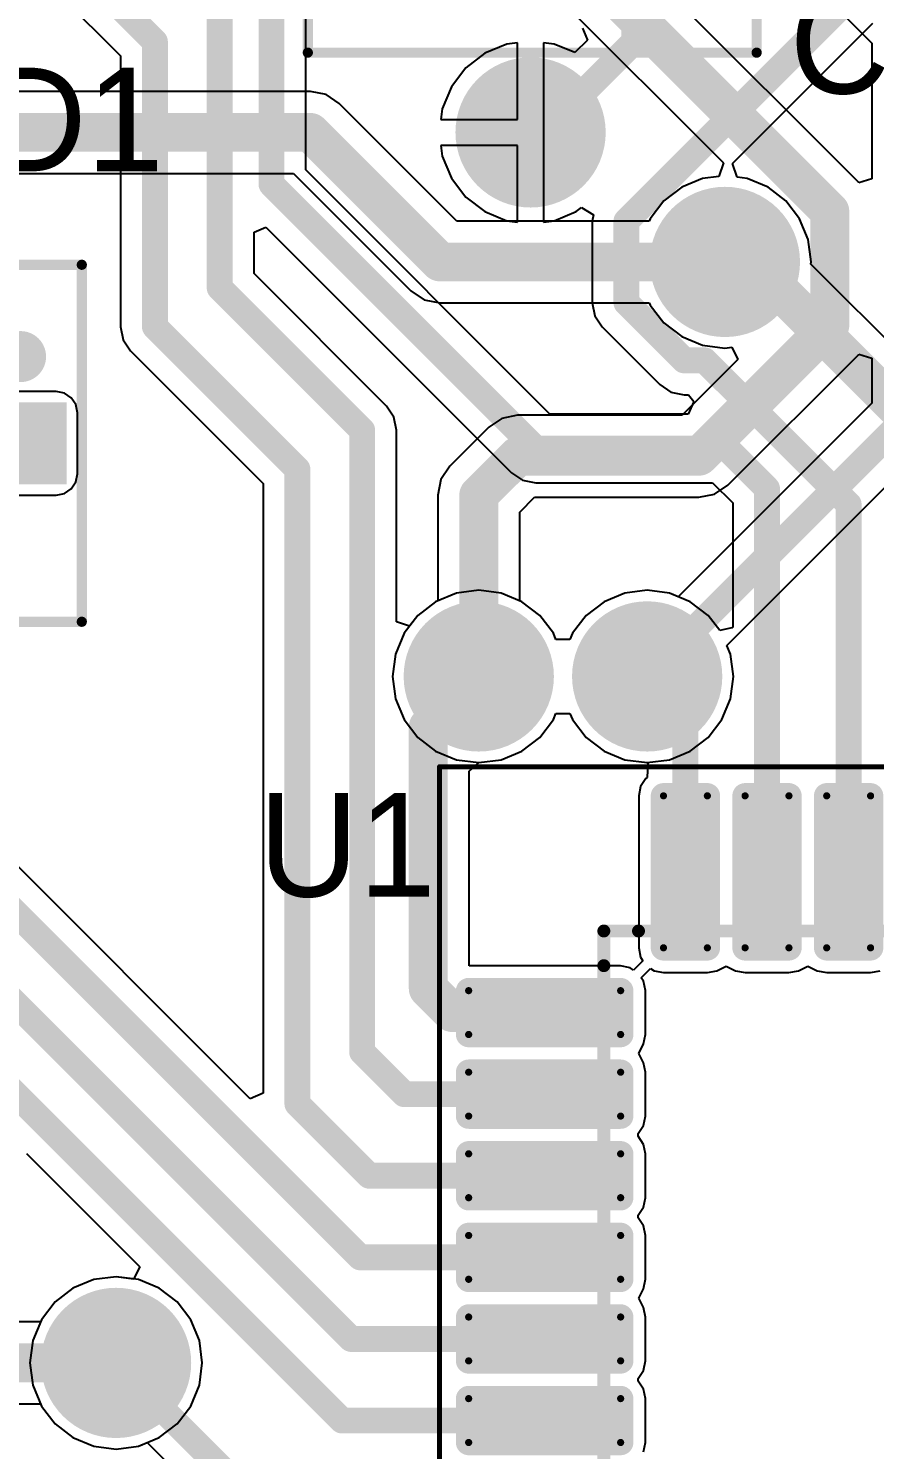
# Model space of a CAD drawing. Header units: millimetres. Extents: x 0.11 to 2.34, y 0.1 to 2.58.
# Drawn here: x 0.701 to 1.028, y 0.947 to 1.495 of the extents above; entities that cross this region are included whole.
import ezdxf

# ---------------------------------------------------------------- set-up
doc = ezdxf.new("R2010")
doc.units = ezdxf.units.MM
doc.header["$MEASUREMENT"] = 0
for name, color, linetype in [('BottomLayer', 5, 'Continuous'), ('BottomSolder', 6, 'Continuous'), ('Mechanical13', 56, 'Continuous'), ('Mechanical15', 56, 'Continuous'), ('MultiLayer', 9, 'Continuous'), ('TopLayer', 1, 'Continuous'), ('TopOverlay', 2, 'Continuous'), ('TopPaste', 8, 'Continuous'), ('TopSolder', 216, 'Continuous'), ('ViaHoleLayer', 16, 'Continuous')]:
    doc.layers.add(name, color=color, linetype=linetype)

# ---------------------------------------------------------------- blocks, each defined once
blk = doc.blocks.new('QFP80P900X900X160_32N_13')
at = {"layer": 'Mechanical13', "const_width": 0.005}
for points in [[(-0.14173, -0.14173), (-0.14173, 0.14173)], [(0.14173, -0.14173), (-0.14173, -0.14173)]]:
    blk.add_lwpolyline(points, dxfattribs=at)
at = {"layer": 'Mechanical13', "const_width": 0.0025}
blk.add_lwpolyline([(-0.14298, -0.14173, 1), (-0.14048, -0.14173, 1)], format="xyb", close=True, dxfattribs=at)
blk.add_lwpolyline([(-0.14298, -0.14173, 1), (-0.14048, -0.14173, 1)], format="xyb", close=True, dxfattribs=at)
at = {"layer": 'Mechanical15', "const_width": 0.00197}
for points in [[(-0.20512, -0.20512), (-0.20512, 0.20512)], [(0.20512, -0.20512), (-0.20512, -0.20512)]]:
    blk.add_lwpolyline(points, dxfattribs=at)
at = {"layer": 'Mechanical15', "const_width": 0.000984}
blk.add_lwpolyline([(-0.20561, -0.20512, 1), (-0.20463, -0.20512, 1)], format="xyb", close=True, dxfattribs=at)
blk.add_lwpolyline([(-0.20561, -0.20512, 1), (-0.20463, -0.20512, 1)], format="xyb", close=True, dxfattribs=at)
at = {"layer": 'TopLayer', "const_width": 0.00138}
for points in [[(-0.19459, -0.03878, 1), (-0.19321, -0.03878, 1)], [(-0.13593, -0.03878, 1), (-0.13455, -0.03878, 1)], [(-0.19459, -0.05571, 1), (-0.19321, -0.05571, 1)], [(-0.13593, -0.05571, 1), (-0.13455, -0.05571, 1)], [(-0.19459, -0.07028, 1), (-0.19321, -0.07028, 1)], [(-0.13593, -0.07028, 1), (-0.13455, -0.07028, 1)], [(-0.19459, -0.0872, 1), (-0.19321, -0.0872, 1)], [(-0.13593, -0.0872, 1), (-0.13455, -0.0872, 1)], [(-0.19459, -0.10177, 1), (-0.19321, -0.10177, 1)], [(-0.13593, -0.10177, 1), (-0.13455, -0.10177, 1)], [(-0.19459, -0.1187, 1), (-0.19321, -0.1187, 1)], [(-0.13593, -0.1187, 1), (-0.13455, -0.1187, 1)], [(-0.11939, -0.13524, 1), (-0.11801, -0.13524, 1)], [(-0.10246, -0.13524, 1), (-0.10108, -0.13524, 1)], [(-0.08789, -0.13524, 1), (-0.08652, -0.13524, 1)], [(-0.07096, -0.13524, 1), (-0.06959, -0.13524, 1)], [(-0.0564, -0.13524, 1), (-0.05502, -0.13524, 1)], [(-0.03947, -0.13524, 1), (-0.03809, -0.13524, 1)], [(-0.0249, -0.13524, 1), (-0.02352, -0.13524, 1)], [(-0.00797, -0.13524, 1), (-0.00659, -0.13524, 1)], [(0.00659, -0.13524, 1), (0.00797, -0.13524, 1)], [(0.02352, -0.13524, 1), (0.0249, -0.13524, 1)], [(0.03809, -0.13524, 1), (0.03947, -0.13524, 1)], [(0.05502, -0.13524, 1), (0.0564, -0.13524, 1)], [(-0.11939, -0.1939, 1), (-0.11801, -0.1939, 1)], [(-0.10246, -0.1939, 1), (-0.10108, -0.1939, 1)], [(-0.08789, -0.1939, 1), (-0.08652, -0.1939, 1)], [(-0.07096, -0.1939, 1), (-0.06959, -0.1939, 1)], [(-0.0564, -0.1939, 1), (-0.05502, -0.1939, 1)], [(-0.03947, -0.1939, 1), (-0.03809, -0.1939, 1)], [(-0.0249, -0.1939, 1), (-0.02352, -0.1939, 1)], [(-0.00797, -0.1939, 1), (-0.00659, -0.1939, 1)], [(0.00659, -0.1939, 1), (0.00797, -0.1939, 1)], [(0.02352, -0.1939, 1), (0.0249, -0.1939, 1)], [(0.03809, -0.1939, 1), (0.03947, -0.1939, 1)], [(0.05502, -0.1939, 1), (0.0564, -0.1939, 1)]]:
    blk.add_lwpolyline(points, format="xyb", close=True, dxfattribs=at)
at = {"layer": 'TopLayer'}
for points in [[(-0.1939, -0.05709), (-0.13524, -0.05709), (-0.1939, -0.0374), (-0.13524, -0.0374)], [(-0.19528, -0.05571), (-0.13386, -0.05571), (-0.19528, -0.03878), (-0.13386, -0.03878)], [(-0.19528, -0.0872), (-0.13386, -0.0872), (-0.19528, -0.07028), (-0.13386, -0.07028)], [(-0.1939, -0.08858), (-0.13524, -0.08858), (-0.1939, -0.0689), (-0.13524, -0.0689)], [(-0.19528, -0.1187), (-0.13386, -0.1187), (-0.19528, -0.10177), (-0.13386, -0.10177)], [(-0.1939, -0.12008), (-0.13524, -0.12008), (-0.1939, -0.10039), (-0.13524, -0.10039)], [(-0.10039, -0.1939), (-0.10039, -0.13524), (-0.12008, -0.1939), (-0.12008, -0.13524)], [(-0.10177, -0.19528), (-0.10177, -0.13386), (-0.1187, -0.19528), (-0.1187, -0.13386)], [(-0.0689, -0.1939), (-0.0689, -0.13524), (-0.08858, -0.1939), (-0.08858, -0.13524)], [(-0.07028, -0.19528), (-0.07028, -0.13386), (-0.0872, -0.19528), (-0.0872, -0.13386)], [(-0.0374, -0.1939), (-0.0374, -0.13524), (-0.05709, -0.1939), (-0.05709, -0.13524)], [(-0.03878, -0.19528), (-0.03878, -0.13386), (-0.05571, -0.19528), (-0.05571, -0.13386)], [(-0.00591, -0.1939), (-0.00591, -0.13524), (-0.02559, -0.1939), (-0.02559, -0.13524)], [(-0.00728, -0.19528), (-0.00728, -0.13386), (-0.02421, -0.19528), (-0.02421, -0.13386)], [(0.02559, -0.1939), (0.02559, -0.13524), (0.00591, -0.1939), (0.00591, -0.13524)], [(0.02421, -0.19528), (0.02421, -0.13386), (0.00728, -0.19528), (0.00728, -0.13386)], [(0.05709, -0.1939), (0.05709, -0.13524), (0.0374, -0.1939), (0.0374, -0.13524)], [(0.05571, -0.19528), (0.05571, -0.13386), (0.03878, -0.19528), (0.03878, -0.13386)]]:
    blk.add_solid(points, dxfattribs=at)
at = {"layer": 'TopOverlay', "const_width": 0.005}
for points in [[(-0.14173, -0.14173), (-0.14173, -0.12835)], [(-0.12835, -0.14173), (-0.14173, -0.14173)]]:
    blk.add_lwpolyline(points, dxfattribs=at)
at = {"layer": 'TopOverlay', "const_width": 0.0025}
for points in [[(-0.14298, -0.12835, 1), (-0.14048, -0.12835, 1)], [(-0.14298, -0.14173, 1), (-0.14048, -0.14173, 1)], [(-0.14298, -0.14173, 1), (-0.14048, -0.14173, 1)], [(-0.1296, -0.14173, 1), (-0.1271, -0.14173, 1)]]:
    blk.add_lwpolyline(points, format="xyb", close=True, dxfattribs=at)
at = {"layer": 'TopPaste', "const_width": 0.00138}
for points in [[(-0.19459, -0.03878, 1), (-0.19321, -0.03878, 1)], [(-0.13593, -0.03878, 1), (-0.13455, -0.03878, 1)], [(-0.19459, -0.05571, 1), (-0.19321, -0.05571, 1)], [(-0.13593, -0.05571, 1), (-0.13455, -0.05571, 1)], [(-0.19459, -0.07028, 1), (-0.19321, -0.07028, 1)], [(-0.13593, -0.07028, 1), (-0.13455, -0.07028, 1)], [(-0.19459, -0.0872, 1), (-0.19321, -0.0872, 1)], [(-0.13593, -0.0872, 1), (-0.13455, -0.0872, 1)], [(-0.19459, -0.10177, 1), (-0.19321, -0.10177, 1)], [(-0.13593, -0.10177, 1), (-0.13455, -0.10177, 1)], [(-0.19459, -0.1187, 1), (-0.19321, -0.1187, 1)], [(-0.13593, -0.1187, 1), (-0.13455, -0.1187, 1)], [(-0.11939, -0.13524, 1), (-0.11801, -0.13524, 1)], [(-0.10246, -0.13524, 1), (-0.10108, -0.13524, 1)], [(-0.08789, -0.13524, 1), (-0.08652, -0.13524, 1)], [(-0.07096, -0.13524, 1), (-0.06959, -0.13524, 1)], [(-0.0564, -0.13524, 1), (-0.05502, -0.13524, 1)], [(-0.03947, -0.13524, 1), (-0.03809, -0.13524, 1)], [(-0.0249, -0.13524, 1), (-0.02352, -0.13524, 1)], [(-0.00797, -0.13524, 1), (-0.00659, -0.13524, 1)], [(0.00659, -0.13524, 1), (0.00797, -0.13524, 1)], [(0.02352, -0.13524, 1), (0.0249, -0.13524, 1)], [(0.03809, -0.13524, 1), (0.03947, -0.13524, 1)], [(0.05502, -0.13524, 1), (0.0564, -0.13524, 1)], [(-0.11939, -0.1939, 1), (-0.11801, -0.1939, 1)], [(-0.10246, -0.1939, 1), (-0.10108, -0.1939, 1)], [(-0.08789, -0.1939, 1), (-0.08652, -0.1939, 1)], [(-0.07096, -0.1939, 1), (-0.06959, -0.1939, 1)], [(-0.0564, -0.1939, 1), (-0.05502, -0.1939, 1)], [(-0.03947, -0.1939, 1), (-0.03809, -0.1939, 1)], [(-0.0249, -0.1939, 1), (-0.02352, -0.1939, 1)], [(-0.00797, -0.1939, 1), (-0.00659, -0.1939, 1)], [(0.00659, -0.1939, 1), (0.00797, -0.1939, 1)], [(0.02352, -0.1939, 1), (0.0249, -0.1939, 1)], [(0.03809, -0.1939, 1), (0.03947, -0.1939, 1)], [(0.05502, -0.1939, 1), (0.0564, -0.1939, 1)]]:
    blk.add_lwpolyline(points, format="xyb", close=True, dxfattribs=at)
at = {"layer": 'TopPaste'}
for points in [[(-0.1939, -0.05709), (-0.13524, -0.05709), (-0.1939, -0.0374), (-0.13524, -0.0374)], [(-0.19528, -0.05571), (-0.13386, -0.05571), (-0.19528, -0.03878), (-0.13386, -0.03878)], [(-0.19528, -0.0872), (-0.13386, -0.0872), (-0.19528, -0.07028), (-0.13386, -0.07028)], [(-0.1939, -0.08858), (-0.13524, -0.08858), (-0.1939, -0.0689), (-0.13524, -0.0689)], [(-0.19528, -0.1187), (-0.13386, -0.1187), (-0.19528, -0.10177), (-0.13386, -0.10177)], [(-0.1939, -0.12008), (-0.13524, -0.12008), (-0.1939, -0.10039), (-0.13524, -0.10039)], [(-0.10039, -0.1939), (-0.10039, -0.13524), (-0.12008, -0.1939), (-0.12008, -0.13524)], [(-0.10177, -0.19528), (-0.10177, -0.13386), (-0.1187, -0.19528), (-0.1187, -0.13386)], [(-0.0689, -0.1939), (-0.0689, -0.13524), (-0.08858, -0.1939), (-0.08858, -0.13524)], [(-0.07028, -0.19528), (-0.07028, -0.13386), (-0.0872, -0.19528), (-0.0872, -0.13386)], [(-0.0374, -0.1939), (-0.0374, -0.13524), (-0.05709, -0.1939), (-0.05709, -0.13524)], [(-0.03878, -0.19528), (-0.03878, -0.13386), (-0.05571, -0.19528), (-0.05571, -0.13386)], [(-0.00591, -0.1939), (-0.00591, -0.13524), (-0.02559, -0.1939), (-0.02559, -0.13524)], [(-0.00728, -0.19528), (-0.00728, -0.13386), (-0.02421, -0.19528), (-0.02421, -0.13386)], [(0.02559, -0.1939), (0.02559, -0.13524), (0.00591, -0.1939), (0.00591, -0.13524)], [(0.02421, -0.19528), (0.02421, -0.13386), (0.00728, -0.19528), (0.00728, -0.13386)], [(0.05709, -0.1939), (0.05709, -0.13524), (0.0374, -0.1939), (0.0374, -0.13524)], [(0.05571, -0.19528), (0.05571, -0.13386), (0.03878, -0.19528), (0.03878, -0.13386)]]:
    blk.add_solid(points, dxfattribs=at)
at = {"layer": 'TopSolder', "const_width": 0.00492}
for points in [[(-0.19636, -0.03878, 1), (-0.19144, -0.03878, 1)], [(-0.1377, -0.03878, 1), (-0.13278, -0.03878, 1)], [(-0.19636, -0.05571, 1), (-0.19144, -0.05571, 1)], [(-0.1377, -0.05571, 1), (-0.13278, -0.05571, 1)], [(-0.19636, -0.07028, 1), (-0.19144, -0.07028, 1)], [(-0.1377, -0.07028, 1), (-0.13278, -0.07028, 1)], [(-0.19636, -0.0872, 1), (-0.19144, -0.0872, 1)], [(-0.1377, -0.0872, 1), (-0.13278, -0.0872, 1)], [(-0.19636, -0.10177, 1), (-0.19144, -0.10177, 1)], [(-0.1377, -0.10177, 1), (-0.13278, -0.10177, 1)], [(-0.19636, -0.1187, 1), (-0.19144, -0.1187, 1)], [(-0.1377, -0.1187, 1), (-0.13278, -0.1187, 1)], [(-0.12116, -0.13524, 1), (-0.11624, -0.13524, 1)], [(-0.10423, -0.13524, 1), (-0.09931, -0.13524, 1)], [(-0.08967, -0.13524, 1), (-0.08474, -0.13524, 1)], [(-0.07274, -0.13524, 1), (-0.06782, -0.13524, 1)], [(-0.05817, -0.13524, 1), (-0.05325, -0.13524, 1)], [(-0.04124, -0.13524, 1), (-0.03632, -0.13524, 1)], [(-0.02667, -0.13524, 1), (-0.02175, -0.13524, 1)], [(-0.00974, -0.13524, 1), (-0.00482, -0.13524, 1)], [(0.00482, -0.13524, 1), (0.00974, -0.13524, 1)], [(0.02175, -0.13524, 1), (0.02667, -0.13524, 1)], [(0.03632, -0.13524, 1), (0.04124, -0.13524, 1)], [(0.05325, -0.13524, 1), (0.05817, -0.13524, 1)], [(-0.12116, -0.1939, 1), (-0.11624, -0.1939, 1)], [(-0.10423, -0.1939, 1), (-0.09931, -0.1939, 1)], [(-0.08967, -0.1939, 1), (-0.08474, -0.1939, 1)], [(-0.07274, -0.1939, 1), (-0.06782, -0.1939, 1)], [(-0.05817, -0.1939, 1), (-0.05325, -0.1939, 1)], [(-0.04124, -0.1939, 1), (-0.03632, -0.1939, 1)], [(-0.02667, -0.1939, 1), (-0.02175, -0.1939, 1)], [(-0.00974, -0.1939, 1), (-0.00482, -0.1939, 1)], [(0.00482, -0.1939, 1), (0.00974, -0.1939, 1)], [(0.02175, -0.1939, 1), (0.02667, -0.1939, 1)], [(0.03632, -0.1939, 1), (0.04124, -0.1939, 1)], [(0.05325, -0.1939, 1), (0.05817, -0.1939, 1)]]:
    blk.add_lwpolyline(points, format="xyb", close=True, dxfattribs=at)
at = {"layer": 'TopSolder'}
for points in [[(-0.1939, -0.06063), (-0.13524, -0.06063), (-0.1939, -0.03386), (-0.13524, -0.03386)], [(-0.19882, -0.05571), (-0.13031, -0.05571), (-0.19882, -0.03878), (-0.13031, -0.03878)], [(-0.1939, -0.09213), (-0.13524, -0.09213), (-0.1939, -0.06535), (-0.13524, -0.06535)], [(-0.19882, -0.0872), (-0.13031, -0.0872), (-0.19882, -0.07028), (-0.13031, -0.07028)], [(-0.1939, -0.12362), (-0.13524, -0.12362), (-0.1939, -0.09685), (-0.13524, -0.09685)], [(-0.19882, -0.1187), (-0.13031, -0.1187), (-0.19882, -0.10177), (-0.13031, -0.10177)], [(-0.10177, -0.19882), (-0.10177, -0.13031), (-0.1187, -0.19882), (-0.1187, -0.13031)], [(-0.07028, -0.19882), (-0.07028, -0.13031), (-0.0872, -0.19882), (-0.0872, -0.13031)], [(-0.03878, -0.19882), (-0.03878, -0.13031), (-0.05571, -0.19882), (-0.05571, -0.13031)], [(-0.00728, -0.19882), (-0.00728, -0.13031), (-0.02421, -0.19882), (-0.02421, -0.13031)], [(0.02421, -0.19882), (0.02421, -0.13031), (0.00728, -0.19882), (0.00728, -0.13031)], [(0.05571, -0.19882), (0.05571, -0.13031), (0.03878, -0.19882), (0.03878, -0.13031)], [(-0.09685, -0.1939), (-0.09685, -0.13524), (-0.12362, -0.1939), (-0.12362, -0.13524)], [(-0.06535, -0.1939), (-0.06535, -0.13524), (-0.09213, -0.1939), (-0.09213, -0.13524)], [(-0.03386, -0.1939), (-0.03386, -0.13524), (-0.06063, -0.1939), (-0.06063, -0.13524)], [(-0.00236, -0.1939), (-0.00236, -0.13524), (-0.02913, -0.1939), (-0.02913, -0.13524)], [(0.02913, -0.1939), (0.02913, -0.13524), (0.00236, -0.1939), (0.00236, -0.13524)], [(0.06063, -0.1939), (0.06063, -0.13524), (0.03386, -0.1939), (0.03386, -0.13524)]]:
    blk.add_solid(points, dxfattribs=at)
blk = doc.blocks.new('6_0805_M_40')
at = {"layer": 'Mechanical13', "const_width": 0.00394}
for points in [[(-0.04232, 0.02756), (-0.04232, -0.02756)], [(0.04232, 0.02756), (-0.04232, 0.02756)], [(0.04232, 0.02756), (0.04232, -0.02756)], [(0.04232, -0.02756), (-0.04232, -0.02756)]]:
    blk.add_lwpolyline(points, dxfattribs=at)
at = {"layer": 'Mechanical13', "const_width": 0.00197}
for points in [[(-0.04331, 0.02756, 1), (-0.04134, 0.02756, 1)], [(-0.04331, 0.02756, 1), (-0.04134, 0.02756, 1)], [(0.04134, 0.02756, 1), (0.04331, 0.02756, 1)], [(0.04134, 0.02756, 1), (0.04331, 0.02756, 1)], [(-0.04331, -0.02756, 1), (-0.04134, -0.02756, 1)], [(-0.04331, -0.02756, 1), (-0.04134, -0.02756, 1)], [(0.04134, -0.02756, 1), (0.04331, -0.02756, 1)], [(0.04134, -0.02756, 1), (0.04331, -0.02756, 1)]]:
    blk.add_lwpolyline(points, format="xyb", close=True, dxfattribs=at)
at = {"layer": 'Mechanical15', "const_width": 0.00394}
for points in [[(-0.08661, 0.04921), (-0.08661, -0.04921)], [(0.08661, 0.04921), (-0.08661, 0.04921)], [(0.08661, 0.04921), (0.08661, -0.04921)], [(0, 0.01969), (0, -0.01969)], [(0.01969, 0), (-0.01969, 0)], [(0.08661, -0.04921), (-0.08661, -0.04921)]]:
    blk.add_lwpolyline(points, dxfattribs=at)
at = {"layer": 'Mechanical15', "const_width": 0.00197}
for points in [[(-0.0876, 0.04921, 1), (-0.08563, 0.04921, 1)], [(-0.0876, 0.04921, 1), (-0.08563, 0.04921, 1)], [(0.08563, 0.04921, 1), (0.0876, 0.04921, 1)], [(0.08563, 0.04921, 1), (0.0876, 0.04921, 1)], [(-0.00098, 0.01969, 1), (0.00098, 0.01969, 1)], [(-0.02067, 0, 1), (-0.0187, 0, 1)], [(0.0187, 0, 1), (0.02067, 0, 1)], [(-0.00098, -0.01969, 1), (0.00098, -0.01969, 1)], [(-0.0876, -0.04921, 1), (-0.08563, -0.04921, 1)], [(-0.0876, -0.04921, 1), (-0.08563, -0.04921, 1)], [(0.08563, -0.04921, 1), (0.0876, -0.04921, 1)], [(0.08563, -0.04921, 1), (0.0876, -0.04921, 1)]]:
    blk.add_lwpolyline(points, format="xyb", close=True, dxfattribs=at)
at = {"layer": 'TopLayer'}
for points in [[(-0.01181, -0.02953), (-0.01181, 0.02953), (-0.06693, -0.02953), (-0.06693, 0.02953)], [(0.06693, -0.02953), (0.06693, 0.02953), (0.01181, -0.02953), (0.01181, 0.02953)]]:
    blk.add_solid(points, dxfattribs=at)
at = {"layer": 'TopOverlay', "const_width": 0.00787}
blk.add_lwpolyline([(0, 0.02559), (0, -0.02559)], dxfattribs=at)
at = {"layer": 'TopOverlay', "const_width": 0.00394}
for points in [[(-0.00197, 0.02559, 1), (0.00197, 0.02559, 1)], [(-0.00197, -0.02559, 1), (0.00197, -0.02559, 1)]]:
    blk.add_lwpolyline(points, format="xyb", close=True, dxfattribs=at)
at = {"layer": 'TopPaste'}
for points in [[(-0.01181, -0.02953), (-0.01181, 0.02953), (-0.06693, -0.02953), (-0.06693, 0.02953)], [(0.06693, -0.02953), (0.06693, 0.02953), (0.01181, -0.02953), (0.01181, 0.02953)]]:
    blk.add_solid(points, dxfattribs=at)
at = {"layer": 'TopSolder'}
for points in [[(-0.00781, -0.03353), (-0.00781, 0.03353), (-0.07093, -0.03353), (-0.07093, 0.03353)], [(0.07093, -0.03353), (0.07093, 0.03353), (0.00781, -0.03353), (0.00781, 0.03353)]]:
    blk.add_solid(points, dxfattribs=at)
blk = doc.blocks.new('SOT23_LM4040_45')
at = {"layer": 'Mechanical13', "const_width": 0.00394}
for points in [[(-0.02756, -0.05906), (-0.02756, 0.05906)], [(-0.02756, 0.05906), (0.02756, 0.05906)], [(0.02756, -0.05906), (0.02756, 0.05906)], [(-0.02756, -0.05906), (0.02756, -0.05906)]]:
    blk.add_lwpolyline(points, dxfattribs=at)
at = {"layer": 'Mechanical13', "const_width": 0.00197}
for points in [[(-0.02854, 0.05906, 1), (-0.02657, 0.05906, 1)], [(-0.02854, 0.05906, 1), (-0.02657, 0.05906, 1)], [(0.02657, 0.05906, 1), (0.02854, 0.05906, 1)], [(0.02657, 0.05906, 1), (0.02854, 0.05906, 1)], [(-0.02854, -0.05906, 1), (-0.02657, -0.05906, 1)], [(-0.02854, -0.05906, 1), (-0.02657, -0.05906, 1)], [(0.02657, -0.05906, 1), (0.02854, -0.05906, 1)], [(0.02657, -0.05906, 1), (0.02854, -0.05906, 1)]]:
    blk.add_lwpolyline(points, format="xyb", close=True, dxfattribs=at)
at = {"layer": 'Mechanical15', "const_width": 0.00394}
for points in [[(-0.07677, -0.0689), (-0.07677, 0.0689)], [(-0.07677, 0.0689), (0.07677, 0.0689)], [(0.07677, -0.0689), (0.07677, 0.0689)], [(0, -0.01969), (0, 0.01969)], [(-0.01969, 0), (0.01969, 0)], [(-0.07677, -0.0689), (0.07677, -0.0689)]]:
    blk.add_lwpolyline(points, dxfattribs=at)
at = {"layer": 'Mechanical15', "const_width": 0.00197}
for points in [[(-0.07776, 0.0689, 1), (-0.07579, 0.0689, 1)], [(-0.07776, 0.0689, 1), (-0.07579, 0.0689, 1)], [(0.07579, 0.0689, 1), (0.07776, 0.0689, 1)], [(0.07579, 0.0689, 1), (0.07776, 0.0689, 1)], [(-0.00098, 0.01969, 1), (0.00098, 0.01969, 1)], [(-0.02067, 0, 1), (-0.0187, 0, 1)], [(0.0187, 0, 1), (0.02067, 0, 1)], [(-0.00098, -0.01969, 1), (0.00098, -0.01969, 1)], [(-0.07776, -0.0689, 1), (-0.07579, -0.0689, 1)], [(-0.07776, -0.0689, 1), (-0.07579, -0.0689, 1)], [(0.07579, -0.0689, 1), (0.07776, -0.0689, 1)], [(0.07579, -0.0689, 1), (0.07776, -0.0689, 1)]]:
    blk.add_lwpolyline(points, format="xyb", close=True, dxfattribs=at)
at = {"layer": 'TopLayer'}
for points in [[(-0.02165, 0.02559), (-0.02165, 0.04921), (-0.06693, 0.02559), (-0.06693, 0.04921)], [(0.06693, -0.01181), (0.06693, 0.01181), (0.02165, -0.01181), (0.02165, 0.01181)], [(-0.02165, -0.04921), (-0.02165, -0.02559), (-0.06693, -0.04921), (-0.06693, -0.02559)]]:
    blk.add_solid(points, dxfattribs=at)
at = {"layer": 'TopOverlay', "const_width": 0.00787}
for points in [[(-0.00787, 0.05906), (0.02756, 0.05906)], [(0.02756, 0.02756), (0.02756, 0.05906)], [(0.02756, -0.05906), (0.02756, -0.02756)], [(-0.00787, -0.05906), (0.02756, -0.05906)]]:
    blk.add_lwpolyline(points, dxfattribs=at)
at = {"layer": 'TopOverlay'}
for points, const_width in [([(-0.00984, 0.05906, 1), (-0.00591, 0.05906, 1)], 0.00394), ([(0.02559, 0.05906, 1), (0.02953, 0.05906, 1)], 0.00394), ([(0.02559, 0.05906, 1), (0.02953, 0.05906, 1)], 0.00394), ([(0.05807, 0.03346, 1), (0.04823, 0.03346, 1)], 0.00984), ([(0.04577, 0.03346, 1), (0.05069, 0.03346, 1)], 0.00492), ([(0.05561, 0.03346, 1), (0.06053, 0.03346, 1)], 0.00492), ([(0.02559, 0.02756, 1), (0.02953, 0.02756, 1)], 0.00394), ([(0.02559, -0.02756, 1), (0.02953, -0.02756, 1)], 0.00394), ([(-0.00984, -0.05906, 1), (-0.00591, -0.05906, 1)], 0.00394), ([(0.02559, -0.05906, 1), (0.02953, -0.05906, 1)], 0.00394), ([(0.02559, -0.05906, 1), (0.02953, -0.05906, 1)], 0.00394)]:
    blk.add_lwpolyline(points, format="xyb", close=True, dxfattribs=dict(at, const_width=const_width))
at = {"layer": 'TopPaste'}
for points in [[(-0.02165, 0.02559), (-0.02165, 0.04921), (-0.06693, 0.02559), (-0.06693, 0.04921)], [(0.06693, -0.01181), (0.06693, 0.01181), (0.02165, -0.01181), (0.02165, 0.01181)], [(-0.02165, -0.04921), (-0.02165, -0.02559), (-0.06693, -0.04921), (-0.06693, -0.02559)]]:
    blk.add_solid(points, dxfattribs=at)
at = {"layer": 'TopSolder'}
for points in [[(-0.01765, 0.02159), (-0.01765, 0.05321), (-0.07093, 0.02159), (-0.07093, 0.05321)], [(0.07093, -0.01581), (0.07093, 0.01581), (0.01765, -0.01581), (0.01765, 0.01581)], [(-0.01765, -0.05321), (-0.01765, -0.02159), (-0.07093, -0.05321), (-0.07093, -0.02159)]]:
    blk.add_solid(points, dxfattribs=at)

msp = doc.modelspace()

# ---------------------------------------------------------------- linework, layer by layer
at = {"layer": 'BottomLayer'}
for p, q in [((0.82063, 1.69563), (1.02675, 1.48951)), ((1.02167, 1.43567), (0.7958, 1.66155)), ((0.76883, 1.64383), (0.96943, 1.44322)), ((1.02675, 1.48951), (1.02675, 1.43709)), ((0.81, 1.4708), (0.54917, 1.4708)), ((0.81605, 1.4696), (0.81, 1.4708)), ((0.82117, 1.46617), (0.81605, 1.4696)), ((0.86655, 1.4208), (0.82117, 1.46617)), ((0.96943, 1.44322), (0.96761, 1.43797)), ((0.54917, 1.4392), (0.80345, 1.4392)), ((0.80345, 1.4392), (0.84883, 1.39383)), ((0.96761, 1.43797), (0.96139, 1.43715)), ((0.95336, 1.43383), (0.94646, 1.42854)), ((0.96139, 1.43715), (0.95336, 1.43383)), ((1.02175, 1.43557), (1.02167, 1.43567)), ((1.02675, 1.43709), (1.02175, 1.43557)), ((0.94646, 1.42854), (0.94117, 1.42164)), ((0.94117, 1.42164), (0.94083, 1.4208)), ((0.94083, 1.4208), (0.86655, 1.4208)), ((0.84883, 1.39383), (0.85395, 1.3904)), ((0.85395, 1.3904), (0.86, 1.3892)), ((0.86, 1.3892), (0.94083, 1.3892)), ((0.94083, 1.3892), (0.94117, 1.38836)), ((0.94117, 1.38836), (0.94646, 1.38146)), ((0.94646, 1.38146), (0.95336, 1.37617)), ((0.95336, 1.37617), (0.96139, 1.37285)), ((0.96139, 1.37285), (0.97, 1.37172)), ((0.97, 1.37172), (0.97264, 1.37206)), ((0.97264, 1.37206), (0.97498, 1.36733)), ((0.97498, 1.36733), (0.95345, 1.3458)), ((0.97117, 1.31883), (1.02167, 1.36933)), ((1.02167, 1.36933), (1.02175, 1.36943)), ((1.02175, 1.36943), (1.02675, 1.36791)), ((1.02675, 1.36791), (1.02675, 1.35049)), ((1.02675, 1.35049), (0.952, 1.27575)), ((0.88395, 1.3446), (0.87883, 1.34117)), ((0.89, 1.3458), (0.88395, 1.3446)), ((0.95345, 1.3458), (0.89, 1.3458)), ((0.87883, 1.34117), (0.86383, 1.32617)), ((0.97075, 1.257), (1.04937, 1.33563)), ((0.86383, 1.32617), (0.8604, 1.32105)), ((0.8604, 1.32105), (0.8592, 1.315)), ((0.96605, 1.3154), (0.97117, 1.31883)), ((0.8592, 1.315), (0.8592, 1.27417)), ((0.8908, 1.30845), (0.89655, 1.3142)), ((0.89655, 1.3142), (0.96, 1.3142)), ((0.96, 1.3142), (0.96605, 1.3154)), ((0.8908, 1.27417), (0.8908, 1.30845)), ((0.94, 1.27828), (0.93139, 1.27715)), ((0.94861, 1.27715), (0.94, 1.27828)), ((0.85836, 1.27383), (0.85146, 1.26854)), ((0.8592, 1.27417), (0.85836, 1.27383)), ((0.89164, 1.27383), (0.8908, 1.27417)), ((0.89854, 1.26854), (0.89164, 1.27383)), ((0.92336, 1.27383), (0.91646, 1.26854)), ((0.93139, 1.27715), (0.92336, 1.27383)), ((0.952, 1.27575), (0.94861, 1.27715)), ((0.85146, 1.26854), (0.84617, 1.26164)), ((0.90383, 1.26164), (0.89854, 1.26854)), ((0.91646, 1.26854), (0.91117, 1.26164)), ((0.84617, 1.26164), (0.84285, 1.25361)), ((0.90479, 1.2593), (0.90383, 1.26164)), ((0.91021, 1.2593), (0.90479, 1.2593)), ((0.91117, 1.26164), (0.91021, 1.2593)), ((0.97215, 1.25361), (0.97075, 1.257)), ((0.84285, 1.25361), (0.84172, 1.245)), ((0.97328, 1.245), (0.97215, 1.25361)), ((0.84172, 1.245), (0.84285, 1.23639)), ((0.97215, 1.23639), (0.97328, 1.245)), ((0.84285, 1.23639), (0.84617, 1.22836)), ((0.96883, 1.22836), (0.97215, 1.23639)), ((0.90383, 1.22836), (0.90479, 1.2307)), ((0.90479, 1.2307), (0.91021, 1.2307)), ((0.91021, 1.2307), (0.91117, 1.22836)), ((0.84617, 1.22836), (0.85146, 1.22146)), ((0.89854, 1.22146), (0.90383, 1.22836)), ((0.91117, 1.22836), (0.91646, 1.22146)), ((0.96354, 1.22146), (0.96883, 1.22836)), ((0.85146, 1.22146), (0.85836, 1.21617)), ((0.89164, 1.21617), (0.89854, 1.22146)), ((0.91646, 1.22146), (0.92336, 1.21617)), ((0.95664, 1.21617), (0.96354, 1.22146)), ((0.85836, 1.21617), (0.86639, 1.21285)), ((0.86639, 1.21285), (0.875, 1.21172)), ((0.875, 1.21172), (0.88361, 1.21285)), ((0.88361, 1.21285), (0.89164, 1.21617)), ((0.92336, 1.21617), (0.93139, 1.21285)), ((0.93139, 1.21285), (0.94, 1.21172)), ((0.94, 1.21172), (0.94861, 1.21285)), ((0.94861, 1.21285), (0.95664, 1.21617)), ((0.72639, 1.01215), (0.71836, 1.00883)), ((0.735, 1.01328), (0.72639, 1.01215)), ((0.74361, 1.01215), (0.735, 1.01328)), ((0.75164, 1.00883), (0.74361, 1.01215)), ((0.71836, 1.00883), (0.71146, 1.00354)), ((0.75854, 1.00354), (0.75164, 1.00883)), ((0.71146, 1.00354), (0.70617, 0.99664)), ((0.76383, 0.99664), (0.75854, 1.00354)), ((0.70583, 0.9958), (0.63, 0.9958)), ((0.70617, 0.99664), (0.70583, 0.9958)), ((0.76715, 0.98861), (0.76383, 0.99664)), ((0.76828, 0.98), (0.76715, 0.98861)), ((0.76715, 0.97139), (0.76828, 0.98)), ((0.76383, 0.96336), (0.76715, 0.97139)), ((0.63655, 0.9642), (0.70583, 0.9642)), ((0.70583, 0.9642), (0.70617, 0.96336)), ((0.70617, 0.96336), (0.71146, 0.95646)), ((0.75854, 0.95646), (0.76383, 0.96336)), ((0.71146, 0.95646), (0.71836, 0.95117)), ((0.75164, 0.95117), (0.75854, 0.95646)), ((0.71836, 0.95117), (0.72639, 0.94785)), ((0.74361, 0.94785), (0.75164, 0.95117)), ((0.72639, 0.94785), (0.735, 0.94672)), ((0.735, 0.94672), (0.74361, 0.94785))]:
    msp.add_line(p, q, dxfattribs=at)
for points, const_width in [([(0.78, 1.655), (1.0105, 1.4245)], 0.015), ([(0.52, 1.455), (0.81, 1.455)], 0.015), ([(0.81, 1.455), (0.86, 1.405)], 0.015), ([(1.0105, 1.3805), (1.0105, 1.4245)], 0.015), ([(0.86, 1.405), (0.97, 1.405)], 0.015), ([(0.96, 1.33), (1.0105, 1.3805)], 0.015), ([(0.94, 1.245), (1.04, 1.345)], 0.01), ([(0.875, 1.315), (0.89, 1.33)], 0.015), ([(0.89, 1.33), (0.96, 1.33)], 0.015), ([(0.875, 1.245), (0.875, 1.315)], 0.015), ([(0.63, 0.98), (0.735, 0.98)], 0.015)]:
    msp.add_lwpolyline(points, dxfattribs=dict(at, const_width=const_width))
for points, const_width in [([(0.8825, 1.455, 1), (0.9075, 1.455, 1)], 0.025), ([(0.80625, 1.455, 1), (0.81375, 1.455, 1)], 0.0075), ([(0.80625, 1.455, 1), (0.81375, 1.455, 1)], 0.0075), ([(1.00675, 1.4245, 1), (1.01425, 1.4245, 1)], 0.0075), ([(1.00675, 1.4245, 1), (1.01425, 1.4245, 1)], 0.0075), ([(0.9575, 1.405, 1), (0.9825, 1.405, 1)], 0.025), ([(0.85625, 1.405, 1), (0.86375, 1.405, 1)], 0.0075), ([(0.85625, 1.405, 1), (0.86375, 1.405, 1)], 0.0075), ([(0.96625, 1.405, 1), (0.97375, 1.405, 1)], 0.0075), ([(1.00675, 1.3805, 1), (1.01425, 1.3805, 1)], 0.0075), ([(1.00675, 1.3805, 1), (1.01425, 1.3805, 1)], 0.0075), ([(0.88625, 1.33, 1), (0.89375, 1.33, 1)], 0.0075), ([(0.88625, 1.33, 1), (0.89375, 1.33, 1)], 0.0075), ([(0.95625, 1.33, 1), (0.96375, 1.33, 1)], 0.0075), ([(0.95625, 1.33, 1), (0.96375, 1.33, 1)], 0.0075), ([(0.87125, 1.315, 1), (0.87875, 1.315, 1)], 0.0075), ([(0.87125, 1.315, 1), (0.87875, 1.315, 1)], 0.0075), ([(0.8625, 1.245, 1), (0.8875, 1.245, 1)], 0.025), ([(0.9275, 1.245, 1), (0.9525, 1.245, 1)], 0.025), ([(0.87125, 1.245, 1), (0.87875, 1.245, 1)], 0.0075), ([(0.9375, 1.245, 1), (0.9425, 1.245, 1)], 0.005), ([(0.7225, 0.98, 1), (0.7475, 0.98, 1)], 0.025), ([(0.73125, 0.98, 1), (0.73875, 0.98, 1)], 0.0075)]:
    msp.add_lwpolyline(points, format="xyb", close=True, dxfattribs=dict(at, const_width=const_width))
at = {"layer": 'BottomSolder', "const_width": 0.029}
for points in [[(0.8805, 1.455, 1), (0.9095, 1.455, 1)], [(0.9555, 1.405, 1), (0.9845, 1.405, 1)], [(0.8605, 1.245, 1), (0.8895, 1.245, 1)], [(0.9255, 1.245, 1), (0.9545, 1.245, 1)], [(0.7205, 0.98, 1), (0.7495, 0.98, 1)]]:
    msp.add_lwpolyline(points, format="xyb", close=True, dxfattribs=at)
at = {"layer": 'MultiLayer', "const_width": 0.025}
for points in [[(0.8825, 1.455, 1), (0.9075, 1.455, 1)], [(0.9575, 1.405, 1), (0.9825, 1.405, 1)], [(0.8625, 1.245, 1), (0.8875, 1.245, 1)], [(0.9275, 1.245, 1), (0.9525, 1.245, 1)], [(0.7225, 0.98, 1), (0.7475, 0.98, 1)]]:
    msp.add_lwpolyline(points, format="xyb", close=True, dxfattribs=at)
at = {"layer": 'TopLayer'}
for p, q in [((0.80825, 1.44049), (0.80825, 1.52175)), ((0.70951, 1.51175), (0.73675, 1.48451)), ((0.915, 1.49528), (0.91691, 1.49066)), ((0.97295, 1.44294), (1.02713, 1.49712)), ((0.88586, 1.4891), (0.87735, 1.48557)), ((0.89, 1.48964), (0.88586, 1.4891)), ((0.89, 1.46), (0.89, 1.48964)), ((0.90414, 1.4891), (0.9, 1.48964)), ((0.9, 1.48964), (0.9, 1.455)), ((0.91207, 1.48581), (0.90414, 1.4891)), ((0.91691, 1.49066), (0.91207, 1.48581)), ((0.73675, 1.48451), (0.73675, 1.38)), ((0.87735, 1.48557), (0.87004, 1.47996)), ((0.87004, 1.47996), (0.86443, 1.47265)), ((0.86443, 1.47265), (0.8609, 1.46414)), ((0.8609, 1.46414), (0.86036, 1.46)), ((0.86036, 1.46), (0.89, 1.46)), ((0.9, 1.455), (0.9, 1.42036)), ((0.89, 1.45), (0.86036, 1.45)), ((0.86036, 1.45), (0.8609, 1.44586)), ((0.89, 1.42036), (0.89, 1.45)), ((0.8609, 1.44586), (0.86443, 1.43735)), ((0.97474, 1.43766), (0.97295, 1.44294)), ((0.90249, 1.34625), (0.80825, 1.44049)), ((0.86443, 1.43735), (0.87004, 1.43004)), ((0.97861, 1.43715), (0.97474, 1.43766)), ((0.98664, 1.43383), (0.97861, 1.43715)), ((0.99354, 1.42854), (0.98664, 1.43383)), ((0.87004, 1.43004), (0.87735, 1.42443)), ((0.99883, 1.42164), (0.99354, 1.42854)), ((0.87735, 1.42443), (0.88586, 1.4209)), ((0.88586, 1.4209), (0.89, 1.42036)), ((0.9, 1.42036), (0.90414, 1.4209)), ((0.90414, 1.4209), (0.91265, 1.42443)), ((0.91265, 1.42443), (0.91469, 1.42599)), ((0.91469, 1.42599), (0.91923, 1.42317)), ((0.91923, 1.42317), (0.91875, 1.42074)), ((1.00215, 1.41361), (0.99883, 1.42164)), ((0.78825, 1.41647), (0.79287, 1.41838)), ((0.78825, 1.40049), (0.78825, 1.41647)), ((0.79287, 1.41838), (0.88763, 1.32363)), ((0.91875, 1.42074), (0.91875, 1.38926)), ((1.00328, 1.405), (1.00215, 1.41361)), ((1.00318, 1.40417), (1.00328, 1.405)), ((0.83937, 1.34937), (0.78825, 1.40049)), ((1.06043, 1.34692), (1.00318, 1.40417)), ((0.91875, 1.38926), (0.91975, 1.38419)), ((0.91975, 1.38419), (0.92263, 1.37989)), ((0.73675, 1.38), (0.73775, 1.37493)), ((0.92263, 1.37989), (0.94489, 1.35763)), ((0.73775, 1.37493), (0.74063, 1.37063)), ((0.74063, 1.37063), (0.79175, 1.31951)), ((0.94489, 1.35763), (0.94919, 1.35475)), ((0.71193, 1.35497), (0.66665, 1.35497)), ((0.71505, 1.35435), (0.71193, 1.35497)), ((0.7177, 1.35258), (0.71505, 1.35435)), ((0.71947, 1.34993), (0.7177, 1.35258)), ((0.72009, 1.34681), (0.71947, 1.34993)), ((0.94919, 1.35475), (0.95426, 1.35375)), ((0.95426, 1.35375), (0.95426, 1.35375)), ((0.95426, 1.35375), (0.95591, 1.35375)), ((0.95802, 1.35111), (0.95586, 1.34625)), ((0.95591, 1.35375), (0.95802, 1.35111)), ((0.72009, 1.32319), (0.72009, 1.34681)), ((0.84225, 1.34507), (0.83937, 1.34937)), ((0.84325, 1.34), (0.84225, 1.34507)), ((0.95586, 1.34625), (0.90249, 1.34625)), ((0.84325, 1.26605), (0.84325, 1.34)), ((0.71947, 1.32007), (0.72009, 1.32319)), ((0.88763, 1.32363), (0.89193, 1.32075)), ((0.71505, 1.31565), (0.7177, 1.31742)), ((0.7177, 1.31742), (0.71947, 1.32007)), ((0.79175, 1.31951), (0.79175, 1.08407)), ((0.89193, 1.32075), (0.897, 1.31975)), ((0.897, 1.31975), (0.96525, 1.31975)), ((0.96525, 1.31975), (0.97301, 1.31199)), ((0.66665, 1.31503), (0.71193, 1.31503)), ((0.71193, 1.31503), (0.71505, 1.31565)), ((0.97301, 1.31199), (0.97301, 1.264)), ((0.875, 1.27828), (0.86639, 1.27715)), ((0.88361, 1.27715), (0.875, 1.27828)), ((0.94, 1.27828), (0.93139, 1.27715)), ((0.94861, 1.27715), (0.94, 1.27828)), ((0.85836, 1.27383), (0.85146, 1.26854)), ((0.86639, 1.27715), (0.85836, 1.27383)), ((0.89164, 1.27383), (0.88361, 1.27715)), ((0.89854, 1.26854), (0.89164, 1.27383)), ((0.92336, 1.27383), (0.91646, 1.26854)), ((0.93139, 1.27715), (0.92336, 1.27383)), ((0.95664, 1.27383), (0.94861, 1.27715)), ((0.96354, 1.26854), (0.95664, 1.27383)), ((0.85146, 1.26854), (0.84825, 1.26435)), ((0.90383, 1.26164), (0.89854, 1.26854)), ((0.91646, 1.26854), (0.91117, 1.26164)), ((0.96801, 1.26271), (0.96354, 1.26854)), ((0.84825, 1.26435), (0.84325, 1.26605)), ((0.97269, 1.26382), (0.96801, 1.26271)), ((0.97301, 1.264), (0.97269, 1.26382)), ((0.90479, 1.2593), (0.90383, 1.26164)), ((0.91021, 1.2593), (0.90479, 1.2593)), ((0.91117, 1.26164), (0.91021, 1.2593)), ((0.90383, 1.22836), (0.90479, 1.2307)), ((0.90479, 1.2307), (0.91021, 1.2307)), ((0.91021, 1.2307), (0.91117, 1.22836)), ((0.89854, 1.22146), (0.90383, 1.22836)), ((0.91117, 1.22836), (0.91646, 1.22146)), ((0.89164, 1.21617), (0.89854, 1.22146)), ((0.91646, 1.22146), (0.92336, 1.21617)), ((0.875, 1.21172), (0.88361, 1.21285)), ((0.88361, 1.21285), (0.89164, 1.21617)), ((0.92336, 1.21617), (0.93139, 1.21285)), ((0.93139, 1.21285), (0.94, 1.21172)), ((0.78675, 1.082), (0.65987, 1.20887)), ((0.8713, 1.20847), (0.875, 1.21172)), ((0.8713, 1.13326), (0.8713, 1.20847)), ((0.94, 1.21172), (0.94031, 1.21145)), ((0.94031, 1.21145), (0.94006, 1.20601)), ((0.93747, 1.20256), (0.93674, 1.1989)), ((0.93954, 1.20566), (0.93747, 1.20256)), ((0.94006, 1.20601), (0.93954, 1.20566)), ((0.93674, 1.1989), (0.93674, 1.14024)), ((0.93674, 1.14024), (0.93747, 1.13658)), ((0.93747, 1.13658), (0.93835, 1.13526)), ((0.92976, 1.13326), (0.8713, 1.13326)), ((0.93342, 1.13253), (0.92976, 1.13326)), ((0.93474, 1.13165), (0.93342, 1.13253)), ((0.93835, 1.13526), (0.93474, 1.13165)), ((0.93772, 1.12868), (0.94132, 1.13228)), ((0.94132, 1.13228), (0.94264, 1.1314)), ((0.94264, 1.1314), (0.9463, 1.13067)), ((0.9463, 1.13067), (0.96323, 1.13067)), ((0.96323, 1.13067), (0.96689, 1.1314)), ((0.96689, 1.1314), (0.97051, 1.13321)), ((0.97051, 1.13321), (0.97414, 1.1314)), ((0.97414, 1.1314), (0.9778, 1.13067)), ((0.9778, 1.13067), (0.99472, 1.13067)), ((0.99472, 1.13067), (0.99838, 1.1314)), ((0.99838, 1.1314), (1.00201, 1.13321)), ((1.00201, 1.13321), (1.00563, 1.1314)), ((1.00563, 1.1314), (1.00929, 1.13067)), ((1.00929, 1.13067), (1.02622, 1.13067)), ((1.02622, 1.13067), (1.02988, 1.1314)), ((0.9386, 1.12736), (0.93772, 1.12868)), ((0.93933, 1.1237), (0.9386, 1.12736)), ((0.93933, 1.10677), (0.93933, 1.1237)), ((0.93679, 1.09949), (0.9386, 1.10311)), ((0.9386, 1.10311), (0.93933, 1.10677)), ((0.9386, 1.09586), (0.93679, 1.09949)), ((0.93933, 1.0922), (0.9386, 1.09586)), ((0.93933, 1.07528), (0.93933, 1.0922)), ((0.79175, 1.08407), (0.78675, 1.082)), ((0.9386, 1.07162), (0.93933, 1.07528)), ((0.93652, 1.06851), (0.9386, 1.07162)), ((0.93652, 1.06747), (0.93652, 1.06851)), ((0.9386, 1.06437), (0.93652, 1.06747)), ((0.93933, 1.06071), (0.9386, 1.06437)), ((0.70047, 1.06079), (0.74413, 1.01713)), ((0.93933, 1.04378), (0.93933, 1.06071)), ((0.9386, 1.04012), (0.93933, 1.04378)), ((0.93652, 1.03702), (0.9386, 1.04012)), ((0.93652, 1.03597), (0.93652, 1.03702)), ((0.9386, 1.03287), (0.93652, 1.03597)), ((0.93933, 1.02921), (0.9386, 1.03287)), ((0.93933, 1.01228), (0.93933, 1.02921)), ((0.74413, 1.01713), (0.74179, 1.01239)), ((0.72639, 1.01215), (0.71836, 1.00883)), ((0.735, 1.01328), (0.72639, 1.01215)), ((0.74179, 1.01239), (0.735, 1.01328)), ((0.9386, 1.00862), (0.93933, 1.01228)), ((0.71836, 1.00883), (0.71146, 1.00354)), ((0.93679, 1.005), (0.9386, 1.00862)), ((0.9386, 1.00138), (0.93679, 1.005)), ((0.71146, 1.00354), (0.70617, 0.99664)), ((0.93933, 0.99772), (0.9386, 1.00138)), ((0.70617, 0.99664), (0.70285, 0.98861)), ((0.93933, 0.98079), (0.93933, 0.99772)), ((0.70285, 0.98861), (0.70172, 0.98)), ((0.70172, 0.98), (0.70285, 0.97139)), ((0.93652, 0.97403), (0.9386, 0.97713)), ((0.9386, 0.97713), (0.93933, 0.98079)), ((0.70285, 0.97139), (0.70617, 0.96336)), ((0.93652, 0.97298), (0.93652, 0.97403)), ((0.9386, 0.96988), (0.93652, 0.97298)), ((0.93933, 0.96622), (0.9386, 0.96988)), ((0.93933, 0.94929), (0.93933, 0.96622)), ((0.70617, 0.96336), (0.71146, 0.95646)), ((0.71146, 0.95646), (0.71836, 0.95117)), ((0.71836, 0.95117), (0.72639, 0.94785)), ((0.74361, 0.94785), (0.747, 0.94925)), ((0.747, 0.94925), (0.77563, 0.92063)), ((0.9386, 0.94563), (0.93933, 0.94929)), ((0.72639, 0.94785), (0.735, 0.94672)), ((0.735, 0.94672), (0.74361, 0.94785))]:
    msp.add_line(p, q, dxfattribs=at)
for points, const_width in [([(0.795, 1.435), (0.795, 1.535)], 0.01), ([(0.935, 1.49), (0.935, 1.535)], 0.01), ([(0.715, 1.525), (0.75, 1.49)], 0.01), ([(0.775, 1.395), (0.775, 1.515)], 0.01), ([(0.932, 1.42074), (1.01776, 1.5065)], 0.01), ([(0.75, 1.38), (0.75, 1.49)], 0.01), ([(0.9, 1.455), (0.935, 1.49)], 0.01), ([(0.895, 1.455), (0.9, 1.455)], 0.01), ([(0.795, 1.435), (0.897, 1.333)], 0.01), ([(0.932, 1.38926), (0.932, 1.42074)], 0.01), ([(0.97, 1.405), (0.98, 1.405)], 0.015), ([(0.98, 1.405), (1.04925, 1.33575)], 0.015), ([(0.775, 1.395), (0.83, 1.34)], 0.01), ([(0.932, 1.38926), (0.95426, 1.367)], 0.01), ([(0.75, 1.38), (0.805, 1.325)], 0.01), ([(0.95426, 1.367), (0.9622, 1.367)], 0.01), ([(0.9622, 1.367), (1.01776, 1.31144)], 0.01), ([(0.83, 1.1), (0.83, 1.34)], 0.01), ([(0.897, 1.333), (0.97074, 1.333)], 0.01), ([(0.97074, 1.333), (0.98626, 1.31748)], 0.01), ([(0.805, 1.08), (0.805, 1.325)], 0.01), ([(0.98626, 1.16957), (0.98626, 1.31748)], 0.01), ([(1.01776, 1.16957), (1.01776, 1.31144)], 0.01), ([(0.8555, 1.2255), (0.875, 1.245)], 0.015), ([(0.94, 1.245), (0.95476, 1.23024)], 0.01), ([(0.95476, 1.16957), (0.95476, 1.23024)], 0.01), ([(0.8555, 1.1245), (0.8555, 1.2255)], 0.015), ([(0.6505, 1.1995), (0.82925, 1.02075)], 0.01), ([(0.64, 1.175), (0.82575, 0.98925)], 0.01), ([(0.625, 1.155), (0.82224, 0.95776)], 0.01), ([(0.8555, 1.1245), (0.86476, 1.11524)], 0.015), ([(0.86476, 1.11524), (0.90043, 1.11524)], 0.015), ([(0.83, 1.1), (0.84626, 1.08374)], 0.01), ([(0.84626, 1.08374), (0.90043, 1.08374)], 0.01), ([(0.805, 1.08), (0.83276, 1.05224)], 0.01), ([(0.83276, 1.05224), (0.90043, 1.05224)], 0.01), ([(0.82925, 1.02075), (0.90043, 1.02075)], 0.01), ([(0.82575, 0.98925), (0.90043, 0.98925)], 0.01), ([(0.735, 0.98), (0.785, 0.93)], 0.01), ([(0.82224, 0.95776), (0.90043, 0.95776)], 0.01)]:
    msp.add_lwpolyline(points, dxfattribs=dict(at, const_width=const_width))
for points, const_width in [([(0.7475, 1.49, 1), (0.7525, 1.49, 1)], 0.005), ([(0.7475, 1.49, 1), (0.7525, 1.49, 1)], 0.005), ([(0.9325, 1.49, 1), (0.9375, 1.49, 1)], 0.005), ([(0.9325, 1.49, 1), (0.9375, 1.49, 1)], 0.005), ([(0.8825, 1.455, 1), (0.9075, 1.455, 1)], 0.025), ([(0.8925, 1.455, 1), (0.8975, 1.455, 1)], 0.005), ([(0.8975, 1.455, 1), (0.9025, 1.455, 1)], 0.005), ([(0.8975, 1.455, 1), (0.9025, 1.455, 1)], 0.005), ([(0.7925, 1.435, 1), (0.7975, 1.435, 1)], 0.005), ([(0.7925, 1.435, 1), (0.7975, 1.435, 1)], 0.005), ([(0.9575, 1.405, 1), (0.9825, 1.405, 1)], 0.025), ([(0.9295, 1.42074, 1), (0.9345, 1.42074, 1)], 0.005), ([(0.9295, 1.42074, 1), (0.9345, 1.42074, 1)], 0.005), ([(0.96625, 1.405, 1), (0.97375, 1.405, 1)], 0.0075), ([(0.97625, 1.405, 1), (0.98375, 1.405, 1)], 0.0075), ([(0.97625, 1.405, 1), (0.98375, 1.405, 1)], 0.0075), ([(0.7725, 1.395, 1), (0.7775, 1.395, 1)], 0.005), ([(0.7725, 1.395, 1), (0.7775, 1.395, 1)], 0.005), ([(0.9295, 1.38926, 1), (0.9345, 1.38926, 1)], 0.005), ([(0.9295, 1.38926, 1), (0.9345, 1.38926, 1)], 0.005), ([(0.7475, 1.38, 1), (0.7525, 1.38, 1)], 0.005), ([(0.7475, 1.38, 1), (0.7525, 1.38, 1)], 0.005), ([(0.95176, 1.367, 1), (0.95676, 1.367, 1)], 0.005), ([(0.95176, 1.367, 1), (0.95676, 1.367, 1)], 0.005), ([(0.9597, 1.367, 1), (0.9647, 1.367, 1)], 0.005), ([(0.9597, 1.367, 1), (0.9647, 1.367, 1)], 0.005), ([(0.8275, 1.34, 1), (0.8325, 1.34, 1)], 0.005), ([(0.8275, 1.34, 1), (0.8325, 1.34, 1)], 0.005), ([(0.8945, 1.333, 1), (0.8995, 1.333, 1)], 0.005), ([(0.8945, 1.333, 1), (0.8995, 1.333, 1)], 0.005), ([(0.96824, 1.333, 1), (0.97324, 1.333, 1)], 0.005), ([(0.96824, 1.333, 1), (0.97324, 1.333, 1)], 0.005), ([(0.8025, 1.325, 1), (0.8075, 1.325, 1)], 0.005), ([(0.8025, 1.325, 1), (0.8075, 1.325, 1)], 0.005), ([(0.98376, 1.31748, 1), (0.98876, 1.31748, 1)], 0.005), ([(0.98376, 1.31748, 1), (0.98876, 1.31748, 1)], 0.005), ([(1.01526, 1.31144, 1), (1.02026, 1.31144, 1)], 0.005), ([(1.01526, 1.31144, 1), (1.02026, 1.31144, 1)], 0.005), ([(0.8625, 1.245, 1), (0.8875, 1.245, 1)], 0.025), ([(0.9275, 1.245, 1), (0.9525, 1.245, 1)], 0.025), ([(0.87125, 1.245, 1), (0.87875, 1.245, 1)], 0.0075), ([(0.9375, 1.245, 1), (0.9425, 1.245, 1)], 0.005), ([(0.95226, 1.23024, 1), (0.95726, 1.23024, 1)], 0.005), ([(0.95226, 1.23024, 1), (0.95726, 1.23024, 1)], 0.005), ([(0.85175, 1.2255, 1), (0.85925, 1.2255, 1)], 0.0075), ([(0.85175, 1.2255, 1), (0.85925, 1.2255, 1)], 0.0075), ([(0.95226, 1.16957, 1), (0.95726, 1.16957, 1)], 0.005), ([(0.98376, 1.16957, 1), (0.98876, 1.16957, 1)], 0.005), ([(1.01526, 1.16957, 1), (1.02026, 1.16957, 1)], 0.005), ([(0.85175, 1.1245, 1), (0.85925, 1.1245, 1)], 0.0075), ([(0.85175, 1.1245, 1), (0.85925, 1.1245, 1)], 0.0075), ([(0.86101, 1.11524, 1), (0.86851, 1.11524, 1)], 0.0075), ([(0.86101, 1.11524, 1), (0.86851, 1.11524, 1)], 0.0075), ([(0.89668, 1.11524, 1), (0.90418, 1.11524, 1)], 0.0075), ([(0.8275, 1.1, 1), (0.8325, 1.1, 1)], 0.005), ([(0.8275, 1.1, 1), (0.8325, 1.1, 1)], 0.005), ([(0.84376, 1.08374, 1), (0.84876, 1.08374, 1)], 0.005), ([(0.84376, 1.08374, 1), (0.84876, 1.08374, 1)], 0.005), ([(0.89793, 1.08374, 1), (0.90293, 1.08374, 1)], 0.005), ([(0.8025, 1.08, 1), (0.8075, 1.08, 1)], 0.005), ([(0.8025, 1.08, 1), (0.8075, 1.08, 1)], 0.005), ([(0.83026, 1.05224, 1), (0.83526, 1.05224, 1)], 0.005), ([(0.83026, 1.05224, 1), (0.83526, 1.05224, 1)], 0.005), ([(0.89793, 1.05224, 1), (0.90293, 1.05224, 1)], 0.005), ([(0.82675, 1.02075, 1), (0.83175, 1.02075, 1)], 0.005), ([(0.82675, 1.02075, 1), (0.83175, 1.02075, 1)], 0.005), ([(0.89793, 1.02075, 1), (0.90293, 1.02075, 1)], 0.005), ([(0.7225, 0.98, 1), (0.7475, 0.98, 1)], 0.025), ([(0.82325, 0.98925, 1), (0.82825, 0.98925, 1)], 0.005), ([(0.82325, 0.98925, 1), (0.82825, 0.98925, 1)], 0.005), ([(0.89793, 0.98925, 1), (0.90293, 0.98925, 1)], 0.005), ([(0.7325, 0.98, 1), (0.7375, 0.98, 1)], 0.005), ([(0.81974, 0.95776, 1), (0.82474, 0.95776, 1)], 0.005), ([(0.81974, 0.95776, 1), (0.82474, 0.95776, 1)], 0.005), ([(0.89793, 0.95776, 1), (0.90293, 0.95776, 1)], 0.005)]:
    msp.add_lwpolyline(points, format="xyb", close=True, dxfattribs=dict(at, const_width=const_width))
at = {"layer": 'TopSolder', "const_width": 0.029}
for points in [[(0.8805, 1.455, 1), (0.9095, 1.455, 1)], [(0.9555, 1.405, 1), (0.9845, 1.405, 1)], [(0.8605, 1.245, 1), (0.8895, 1.245, 1)], [(0.9255, 1.245, 1), (0.9545, 1.245, 1)], [(0.7205, 0.98, 1), (0.7495, 0.98, 1)]]:
    msp.add_lwpolyline(points, format="xyb", close=True, dxfattribs=at)
at = {"layer": 'ViaHoleLayer', "const_width": 0.014}
for points in [[(0.888, 1.455, 1), (0.902, 1.455, 1)], [(0.963, 1.405, 1), (0.977, 1.405, 1)], [(0.868, 1.245, 1), (0.882, 1.245, 1)], [(0.933, 1.245, 1), (0.947, 1.245, 1)], [(0.728, 0.98, 1), (0.742, 0.98, 1)]]:
    msp.add_lwpolyline(points, format="xyb", close=True, dxfattribs=at)

# ---------------------------------------------------------------- block references
for name, p, rotation in [('6_0805_M_40', (0.89563, 1.535), 180), ('QFP80P900X900X160_32N_13', (1.065, 1.005), 270)]:
    msp.add_blockref(name, p, dxfattribs=dict(rotation=rotation))
msp.add_blockref('SOT23_LM4040_45', (0.645, 1.335))

# ---------------------------------------------------------------- texts
at = {"layer": 'TopOverlay'}
for s, p in [('C9', (0.995, 1.47)), ('D1', (0.685, 1.44)), ('U1', (0.79, 1.16))]:
    msp.add_text(s, height=0.04, dxfattribs=at).set_placement(p)

doc.saveas('drawing.dxf')
